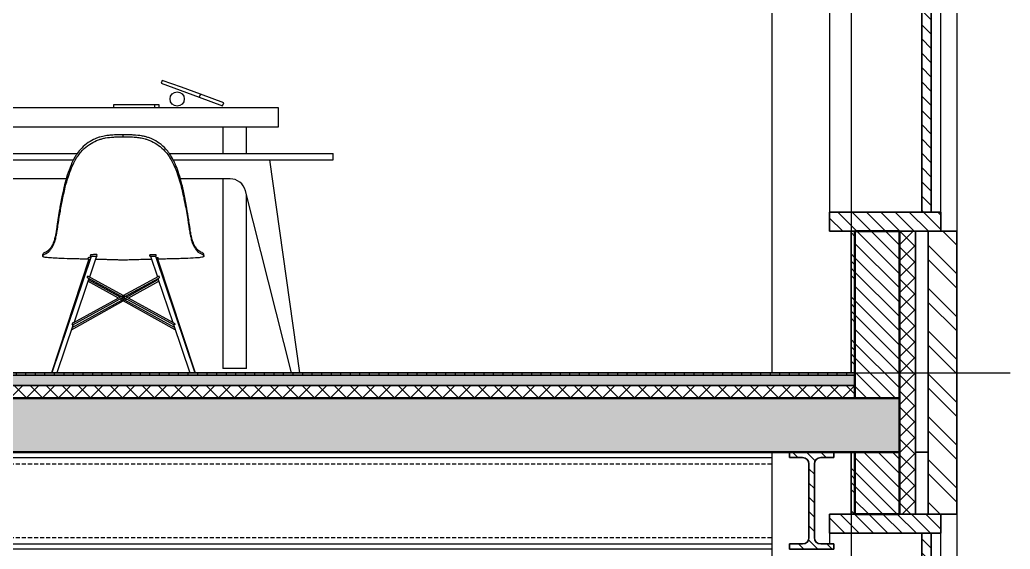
# Model space of a CAD drawing. Header units: millimetres. Extents: x 0 to 18896, y 0 to 22137.
# Drawn here: x 15783 to 18896, y 16255 to 17920 of the extents above; entities that cross this region are included whole.
import ezdxf

# ---------------------------------------------------------------- set-up
doc = ezdxf.new("R2010")
doc.units = ezdxf.units.MM
doc.linetypes.add('DASHED', pattern=[19.05, 12.7, -6.35])
for name, color, linetype in [('Background_0', 7, 'Continuous'), ('Background_Front bricks', 7, 'Continuous'), ('Background_GLASS', 161, 'Continuous'), ('Background_WINDOW_FRAME', 253, 'Continuous'), ('Boundary_0', 7, 'Continuous'), ('Boundary_Air', 7, 'Continuous'), ('Boundary_Floor_ Ceramic Tiles', 7, 'Continuous'), ('Boundary_Front bricks', 7, 'Continuous'), ('Boundary_GLASS', 161, 'Continuous'), ('Boundary_Gypsum Board', 54, 'Continuous'), ('Boundary_Insulation_ Extruded Polystyrene', 42, 'Continuous'), ('Boundary_Insulation_ Polyurethane Foam', 42, 'Continuous'), ('Boundary_Screed', 7, 'Continuous'), ('Boundary_WINDOW_FRAME', 253, 'Continuous'), ('Fill_0', 7, 'Continuous'), ('Fill_Concrete_ Reinforced', 85, 'Continuous'), ('Fill_Floor_ Ceramic Tiles', 251, 'Continuous'), ('Fill_Front bricks', 7, 'Continuous'), ('Fill_GLASS', 161, 'Continuous'), ('Fill_Gypsum Board', 251, 'Continuous'), ('Fill_Insulation_ Extruded Polystyrene', 42, 'Continuous'), ('Fill_Insulation_ Polyurethane Foam', 42, 'Continuous'), ('Fill_Screed', 251, 'Continuous'), ('Fill_Supporting Wall_ Brick', 11, 'Continuous'), ('Fill_WINDOW_FRAME', 253, 'Continuous')]:
    doc.layers.add(name, color=color, linetype=linetype)
for name, color, linetype, lineweight in [('Background_Air', 7, 'Continuous', 9), ('Background_Concrete_ Reinforced', 7, 'Continuous', 9), ('Background_Floor_ Ceramic Tiles', 7, 'Continuous', 9), ('Background_Gypsum Board', 7, 'Continuous', 9), ('Background_Insulation_ Extruded Polystyrene', 7, 'Continuous', 9), ('Background_Insulation_ Polyurethane Foam', 7, 'Continuous', 9), ('Background_Screed', 7, 'Continuous', 9), ('Background_Supporting Wall_ Brick', 7, 'Continuous', 9), ('Boundary_Concrete_ Reinforced', 99, 'Continuous', 50), ('Boundary_Supporting Wall_ Brick', 14, 'Continuous', 50)]:
    doc.layers.add(name, color=color, linetype=linetype, lineweight=lineweight)
doc.layers.add('BIM_ROOM_LINES', color=7, linetype='Continuous', plot=False)
pattern_1 = [(45, (-21562.4, -14674.708), (-22.45064, 22.45064), [])]
pattern_2 = [(45, (-21562.4, -14674.71), (-25.14472, 25.14472), []), (135, (-21562.4, -14674.71), (-25.14472, -25.14472), [])]
pattern_3 = [(45, (-21562.4, -14674.71), (-67.3519, 67.3519), []), (45, (-21539.95, -14674.71), (-67.3519, 67.3519), []), (45, (-21517.5, -14674.71), (-67.3519, 67.3519), []), (45, (-21495.05, -14674.71), (-67.3519, 67.3519), [])]

# ---------------------------------------------------------------- blocks, each defined once
blk = doc.blocks.new('Section Plane (1)__section__MainBuilding.dwg__param__0%7Cnone', base_point=(21562.4, -14674.7))
at = {"layer": 'Fill_0', "extrusion": (-1.27033e-27, 1.06782e-28, -1)}
h = blk.add_hatch(dxfattribs=at)
h.set_pattern_fill('ANSI31', color=256, scale=10, style=0)
h.set_pattern_definition(pattern_1)
edge = h.paths.add_edge_path()
edge.add_line((-21175.9, -1924.7), (-21175.9, -1941.4))
edge.add_line((-21175.9, -1941.4), (-21135, -1941.4))
edge.add_spline(control_points=[(-21135, -1941.4), (-21115.1, -1941.4), (-21115.1, -1961.3)], knot_values=[-0.785398, -0.785398, -0.785398, 0.785398, 0.785398, 0.785398], weights=[1, 0.707107, 1], degree=2, periodic=0)
edge.add_line((-21115.1, -1961.3), (-21115.1, -2193.1))
edge.add_spline(control_points=[(-21115.1, -2193.1), (-21115.1, -2213), (-21135, -2213)], knot_values=[-0.785398, -0.785398, -0.785398, 0.785398, 0.785398, 0.785398], weights=[1, 0.707107, 1], degree=2, periodic=0)
edge.add_line((-21135, -2213), (-21175.9, -2213))
edge.add_line((-21175.9, -2213), (-21175.9, -2229.7))
edge.add_line((-21175.9, -2229.7), (-21036.9, -2229.7))
edge.add_line((-21036.9, -2229.7), (-21036.9, -2213))
edge.add_line((-21036.9, -2213), (-21077.8, -2213))
edge.add_spline(control_points=[(-21077.8, -2213), (-21097.7, -2213), (-21097.7, -2193.1)], knot_values=[-0.785398, -0.785398, -0.785398, 0.785398, 0.785398, 0.785398], weights=[1, 0.707107, 1], degree=2, periodic=0)
edge.add_line((-21097.7, -2193.1), (-21097.7, -1961.3))
edge.add_spline(control_points=[(-21097.7, -1961.3), (-21097.7, -1941.4), (-21077.8, -1941.4)], knot_values=[-0.785398, -0.785398, -0.785398, 0.785398, 0.785398, 0.785398], weights=[1, 0.707107, 1], degree=2, periodic=0)
edge.add_line((-21077.8, -1941.4), (-21036.9, -1941.4))
edge.add_line((-21036.9, -1941.4), (-21036.9, -1924.7))
edge.add_line((-21036.9, -1924.7), (-21175.9, -1924.7))
at = {"layer": 'Fill_Concrete_ Reinforced', "extrusion": (4.08328e-31, -1.88221e-28, -1)}
h = blk.add_hatch(dxfattribs=at)
h.set_pattern_fill('CONCRETE1', color=256, scale=10, angle=15, style=0)
h.set_pattern_definition([(15, (-21562.4, -14674.7), (143.684, 248.8682), [25.4, -177.8]), (105, (-21562.4, -14674.7), (-248.8682, 143.684), [25.4, -177.8]), (150, (-21537.87, -14668.13), (-196.2761, -52.592), [35.921, -251.4472]), (15, (-21567.45, -14557.73), (143.684, 248.8682), [25.4, -177.8]), (60, (-21551.9, -14566.71), (-52.592, 196.2761), [17.9605, -269.4077]), (150, (-21551.9, -14566.71), (-196.2761, -52.592), [17.9605, -269.4077]), (15, (-21507, -14488.94), (143.684, 248.8682), [35.921, -167.279]), (60, (-21507, -14488.94), (-52.592, 196.2761), [25.4, -261.9682]), (150, (-21472.3, -14479.64), (-196.2761, -52.592), [25.4, -261.9682]), (105, (-21440.6, -14589.48), (-248.8682, 143.684), [25.4, -177.8]), (60, (-21440.61, -14589.48), (-52.592, 196.2761), [17.9605, -269.4077]), (150, (-21431.63, -14573.93), (-196.2761, -52.592), [17.9605, -269.4077]), (15, (-21551.01, -14619.07), (143.684, 248.8682), [12.7, -170.18]), (15, (-21416.95, -14530.55), (143.684, 248.8682), [12.7, -170.18]), (105, (-21484.86, -14522.45), (-248.8682, 143.684), [12.7, -170.18]), (150, (-21430.75, -14626.28), (-196.2761, -52.592), [17.9605, -269.4077]), (150, (-21552.77, -14514.35), (-196.2761, -52.592), [17.9605, -269.4077]), (60, (-21487.65, -14585.65), (-52.592, 196.2761), [17.9605, -269.4077]), (105, (-21501.5, -14632.1), (-248.8682, 143.684), [3.175, -200.025]), (105, (-21514.5, -14546.83), (-248.8682, 143.684), [3.175, -200.025]), (105, (-21431.53, -14488.44), (-248.8682, 143.684), [3.175, -200.025]), (105, (-21400.52, -14591.89), (-248.8682, 143.684), [3.175, -200.025])])
h.paths.add_polyline_path([(-21382.4, -1924.7), (-6434.4, -1924.7), (-6434.4, -1754.7), (-21242.4, -1754.7), (-21382.4, -1754.7)])
at = {"layer": 'Fill_Floor_ Ceramic Tiles', "extrusion": (-3.37819e-32, -4.48506e-26, -1)}
h = blk.add_hatch(dxfattribs=at)
h.set_pattern_fill('_USER', color=256, scale=30, angle=90, style=0, pattern_type=0)
h.set_pattern_definition([(90, (-21562.4, -14674.708), (-30, -1e-13), [])])
h.paths.add_polyline_path([(-6434.4, -1674.7), (-21242.4, -1674.7), (-21242.4, -1682.7), (-6434.4, -1682.7)])
at = {"layer": 'Fill_Front bricks', "extrusion": (1.81193e-44, 5.40593e-28, -1)}
h = blk.add_hatch(dxfattribs=at)
h.set_pattern_fill('ANSI32', color=256, scale=10, style=0)
h.set_pattern_definition([(45, (-21562.4, -14674.71), (-67.3519, 67.3519), []), (45, (-21517.5, -14674.71), (-67.3519, 67.3519), [])])
h.paths.add_polyline_path([(-21562.4, -1229.7), (-21562.4, -2119.7), (-21472.4, -2119.7), (-21472.4, -1229.7)])
at = {"layer": 'Fill_GLASS', "extrusion": (0, 0, -1)}
h = blk.add_hatch(dxfattribs=at)
h.set_pattern_fill('ANSI31', color=256, scale=10, style=0)
h.set_pattern_definition(pattern_1)
h.paths.add_polyline_path([(-21452.4, 1070.3), (-21482.4, 1070.3), (-21482.4, -1169.7), (-21452.4, -1169.7)])
h = blk.add_hatch(dxfattribs=at)
h.set_pattern_fill('ANSI31', color=256, scale=10, style=0)
h.set_pattern_definition(pattern_1)
h.paths.add_polyline_path([(-21452.4, -2179.7), (-21482.4, -2179.7), (-21482.4, -4419.7), (-21452.4, -4419.7)])
at = {"layer": 'Fill_Gypsum Board', "extrusion": (-6.4302e-28, -1.54305e-29, -1)}
h = blk.add_hatch(dxfattribs=at)
h.set_pattern_fill('ANSI34', color=256, scale=5, style=0)
h.set_pattern_definition(pattern_3)
h.paths.add_polyline_path([(-21230.4, -1674.7), (-21230.4, -1229.7), (-21242.4, -1229.7), (-21242.4, -1674.7)])
at = {"layer": 'Fill_Gypsum Board', "extrusion": (8.52211e-43, 1.46106e-28, -1)}
h = blk.add_hatch(dxfattribs=at)
h.set_pattern_fill('ANSI34', color=256, scale=5, style=0)
h.set_pattern_definition(pattern_3)
h.paths.add_polyline_path([(-21230.4, -2119.7), (-21230.4, -1924.7), (-21242.4, -1924.7), (-21242.4, -2119.7)])
at = {"layer": 'Fill_Insulation_ Extruded Polystyrene', "extrusion": (-3.37819e-32, -3.28422e-27, -1)}
h = blk.add_hatch(dxfattribs=at)
h.set_pattern_fill('INSULATION', color=256, scale=10, style=0)
h.set_pattern_definition(pattern_2)
h.paths.add_polyline_path([(-6434.4, -1714.7), (-21242.4, -1714.7), (-21242.4, -1754.7), (-6434.4, -1754.7)])
at = {"layer": 'Fill_Insulation_ Polyurethane Foam', "extrusion": (0, 5.40593e-28, -1)}
h = blk.add_hatch(dxfattribs=at)
h.set_pattern_fill('INSULATION', color=256, scale=10, style=0)
h.set_pattern_definition(pattern_2)
h.paths.add_polyline_path([(-21432.4, -1229.7), (-21432.4, -2119.7), (-21382.4, -2119.7), (-21382.4, -1229.7)])
at = {"layer": 'Fill_Screed', "extrusion": (-3.37819e-32, -2.71274e-27, -1)}
h = blk.add_hatch(dxfattribs=at)
h.set_pattern_fill('SCREED', color=256, scale=10, angle=15, style=0)
h.set_pattern_definition([(15, (-21562.4, -14674.71), (457.8203, 254.15265), [-63.5, 0, -190.5, 0]), (15, (-21564.04, -14668.57), (457.8203, 254.15265), [-25.4, 0, -88.9, 0, -45.72, 0, -190.5, 0]), (15, (-21565.69, -14662.44), (457.8203, 254.15265), [-12.7, 0, -63.5, 0, -63.5, 0, -139.7, 0, -45.72, 0]), (15, (-21567.33, -14656.31), (457.8203, 254.15265), [-45.72, 0, -203.2, 0]), (15, (-21568.97, -14650.17), (457.8203, 254.15265), [-152.4, 0, -152.4, 0]), (15, (-21570.62, -14644.04), (457.8203, 254.15265), [-215.9, 0]), (15, (-21572.26, -14637.91), (457.8203, 254.15265), [-63.5, 0, -279.4, 0]), (15, (-21573.9, -14631.77), (457.8203, 254.15265), [-88.9, 0, -50.8, 0]), (15, (-21575.55, -14625.64), (457.8203, 254.15265), [-127, 0]), (15, (-21578.84, -14613.37), (457.8203, 254.15265), [-17.78, 0, -190.5, 0, -114.3, 0]), (15, (-21580.48, -14607.24), (457.8203, 254.15265), [-25.4, 0, -2.54, 0, -63.5, 0]), (15, (-21582.12, -14601.1), (457.8203, 254.15265), [-12.7, 0, -165.1, 0, -190.5, 0]), (15, (-21583.77, -14594.97), (457.8203, 254.15265), [-127, 0]), (15, (-21585.41, -14588.84), (457.8203, 254.15265), [-63.5, 0, -266.7, 0]), (15, (-21588.7, -14576.57), (457.8203, 254.15265), [-304.8, 0]), (15, (-21590.34, -14570.44), (457.8203, 254.15265), [-63.5, 0, -5.08, 0, -88.9, 0]), (15, (-21591.98, -14564.3), (457.8203, 254.15265), [-17.78, 0, -127, 0, -50.8, 0, -88.9, 0, -101.6, 0]), (15, (-21593.63, -14558.17), (457.8203, 254.15265), [-38.1, 0, -50.8, 0, -127, 0, -5.08, 0, -63.5, 0]), (15, (-21595.27, -14552.04), (457.8203, 254.15265), [-127, 0])])
h.paths.add_polyline_path([(-6434.4, -1682.7), (-21242.4, -1682.7), (-21242.4, -1714.7), (-6434.4, -1714.7)])
at = {"layer": 'Fill_Supporting Wall_ Brick', "extrusion": (2.53817e-29, -2.21148e-29, -1)}
h = blk.add_hatch(dxfattribs=at)
h.set_pattern_fill('ANSI31', color=256, scale=10, style=0)
h.set_pattern_definition(pattern_1)
h.paths.add_polyline_path([(-21382.4, -1229.7), (-21382.4, -1754.7), (-21242.4, -1754.7), (-21242.4, -1674.7), (-21242.4, -1229.7)])
at = {"layer": 'Fill_Supporting Wall_ Brick', "extrusion": (-1.49761e-44, 5.40593e-28, -1)}
h = blk.add_hatch(dxfattribs=at)
h.set_pattern_fill('ANSI31', color=256, scale=10, style=0)
h.set_pattern_definition(pattern_1)
h.paths.add_polyline_path([(-21382.4, -1924.7), (-21382.4, -2119.7), (-21242.4, -2119.7), (-21242.4, -1924.7)])
at = {"layer": 'Fill_WINDOW_FRAME', "extrusion": (0, 0, -1)}
h = blk.add_hatch(dxfattribs=at)
h.set_pattern_fill('ANSI31', color=256, scale=10, style=0)
h.set_pattern_definition(pattern_1)
h.paths.add_polyline_path([(-21512.4, -1229.7), (-21162.4, -1229.7), (-21162.4, -1169.7), (-21512.4, -1169.7)])
h = blk.add_hatch(dxfattribs=at)
h.set_pattern_fill('ANSI31', color=256, scale=10, style=0)
h.set_pattern_definition(pattern_1)
h.paths.add_polyline_path([(-21162.4, -2119.7), (-21512.4, -2119.7), (-21512.4, -2179.7), (-21162.4, -2179.7)])
at = {"linetype": 'DASHED'}
for p, q in [((18943, -932.7), (18943, -926.5)), ((14871.4, -1961.3), (20982.4, -1961.3)), ((14871.4, -2193.1), (20982.4, -2193.1))]:
    blk.add_line(p, q, dxfattribs=at)
blk.add_line((2834.4, -1674.7), (21730.4, -1674.7))
blk.add_line((2834.4, -1674.7), (21730.4, -1674.7))
at = {"layer": 'Background_0'}
for p, q in [((20982.4, -1674.7), (20982.4, 1955.4)), ((19065, -755.1), (19061.6, -764.5)), ((19061.6, -764.5), (19122, -786.5)), ((19125.5, -777.1), (19065, -755.1)), ((19185.2, -798.8), (19125.5, -777.1)), ((19122, -786.5), (19181.8, -808.2)), ((19185.2, -798.8), (19181.8, -808.2)), ((19181.8, -808.2), (19255, -834.9)), ((19258.4, -825.5), (19185.2, -798.8)), ((19032.4, -831.7), (18912.4, -831.7)), ((18912.4, -831.7), (18912.4, -841.7)), ((19041.1, -831.7), (19032.4, -831.7)), ((19056.1, -831.7), (19041.1, -831.7)), ((19041.1, -831.7), (19041.1, -841.7)), ((19056.1, -841.7), (19056.1, -831.7)), ((19255, -834.9), (19258.4, -825.5)), ((19430.4, -841.7), (18061.5, -841.7)), ((19430.4, -901.7), (19430.4, -841.7)), ((16690.4, -901.7), (19430.4, -901.7)), ((19255.9, -901.7), (19255.9, -984.7)), ((19330.4, -984.7), (19330.4, -901.7)), ((18287.4, -984.7), (18798.5, -984.7)), ((19087.4, -984.7), (19602, -984.7)), ((19602, -1004.7), (19602, -984.7)), ((18299.5, -1004.7), (18786.4, -1004.7)), ((19099.5, -1004.7), (19602, -1004.7)), ((19402, -1004.7), (19496.4, -1674.7)), ((18763.6, -1064.7), (18322.4, -1064.7)), ((19278.3, -1064.7), (19122.4, -1064.7)), ((19255.9, -1064.7), (19255.9, -1661.7)), ((19471.9, -1674.7), (19326.8, -1102.4)), ((19330.4, -1661.7), (19330.4, -1116.6)), ((18689.9, -1307.5), (18689.9, -1302.5)), ((18840.4, -1308.9), (18840.2, -1304.5)), ((18860.3, -1308), (18860.1, -1303.4)), ((19025.8, -1308.4), (19025.8, -1303.9)), ((19045.8, -1308.4), (19045.8, -1303.9)), ((19196, -1307.5), (19196, -1302.5)), ((18835.1, -1317.3), (18717.2, -1674.7)), ((18842.3, -1308.8), (18718.5, -1674.7)), ((18833.1, -1317.4), (18832.9, -1312.9)), ((18833.1, -1317.4), (18839.5, -1317.1)), ((18835.1, -1317.3), (18835.1, -1317.3)), ((18858.4, -1308.2), (18836.2, -1373.7)), ((19027.9, -1308.5), (19050, -1373.6)), ((19043.7, -1308.4), (19167.6, -1674.7)), ((19050.8, -1317), (19168.7, -1674.7)), ((19052.9, -1316.9), (19052.9, -1312.4)), ((18834.6, -1378.5), (18788, -1516.1)), ((18943, -1431.8), (18831.2, -1371)), ((18927.5, -1440.2), (18831.8, -1386.8)), ((18937.7, -1434.7), (18832, -1377.2)), ((18932.7, -1437.4), (18833.4, -1382)), ((18943, -1431.8), (19055, -1370.9)), ((18948.2, -1434.7), (19054.2, -1377)), ((18953.2, -1437.4), (19052.7, -1381.9)), ((18958.4, -1440.2), (19054.4, -1386.7)), ((19051.6, -1378.4), (19098.2, -1516.3)), ((18780.1, -1539.6), (18943, -1448.8)), ((18782.4, -1532.6), (18937.8, -1446)), ((18784.3, -1523.8), (18943, -1437.5)), ((18785.1, -1517.7), (18938.3, -1434.4)), ((18938.2, -1446.1), (18932.7, -1443.1)), ((18943, -1443.1), (18937.9, -1440.3)), ((18943, -1434.7), (18943, -1433.8)), ((19101.9, -1524), (18943, -1437.5)), ((18943, -1443.1), (18948, -1440.3)), ((18943, -1445.7), (18943, -1443.1)), ((18943, -1446.7), (18943, -1445.7)), ((18943, -1446.7), (18943, -1448.8)), ((19106.2, -1539.8), (18943, -1448.8)), ((19101.1, -1517.8), (18947.7, -1434.4)), ((18947.8, -1446.1), (18953.2, -1443.1)), ((19103.8, -1532.7), (18948.1, -1446)), ((18785.7, -1523.1), (18734.4, -1674.7)), ((19100.6, -1523.2), (19151.8, -1674.7)), ((19330.4, -1661.7), (19255.9, -1661.7)), ((20982.4, -4924.7), (20982.4, -1924.7)), ((21175.9, -1924.7), (21036.9, -1924.7)), ((21036.9, -1924.7), (21036.9, -1941.4)), ((21175.9, -1941.4), (21175.9, -1924.7)), ((14871.4, -1941.4), (20982.4, -1941.4)), ((21036.9, -1941.4), (21077.8, -1941.4)), ((21135, -1941.4), (21175.9, -1941.4)), ((21097.7, -1961.3), (21097.7, -2193.1)), ((21115.1, -2193.1), (21115.1, -1961.3)), ((14871.4, -2213), (20982.4, -2213)), ((20982.4, -2229.7), (14871.4, -2229.7)), ((21077.8, -2213), (21036.9, -2213)), ((21036.9, -2213), (21036.9, -2229.7)), ((21036.9, -2229.7), (21175.9, -2229.7)), ((21175.9, -2213), (21135, -2213)), ((21175.9, -2229.7), (21175.9, -2213))]:
    blk.add_line(p, q, dxfattribs=at)
blk.add_circle((19112.1, -813.8), 22.3, dxfattribs=at)
for centre, radius, start, end in [((19278.3, -1114.7), 50, 14.226, 90), ((18857.2, -1319.5), 16.4, 80.6382, 91.8221), ((19033.3, -1447.3, 0), 143.7, 89.0027, 92.9917), ((18783.6, -1521.9), 2.01, 195.6774, 242.7041), ((18783.6, -1522.3), 1.63, 236.4682, 296.1677)]:
    blk.add_arc(centre, radius, start, end, dxfattribs=at)
at = {"layer": 'Background_0', "extrusion": (0, 0, -1)}
for centre, radius, start, end in [((-19046.9, -1365.7), 13.5, 223.916, 237.2651), ((-19102.6, -1522.1), 1.99, 195.5709, 243.4486), ((-21077.8, -1961.3), 19.9, 90, 180), ((-21135, -1961.3), 19.9, 0, 90), ((-21077.8, -2193.1), 19.9, 180, 270), ((-21135, -2193.1), 19.9, 270, 0)]:
    blk.add_arc(centre, radius, start, end, dxfattribs=at)
at = {"layer": 'Background_0', "extrusion": (-3.62361e-13, -1.61719e-14, -1)}
for start_param, end_param in [(0.002953, 3.141584), (5.674171, 6.283177), (6.283177, 6.286139), (3.144546, 3.804795), (3.141584, 3.144546)]:
    blk.add_ellipse((18850.4, -1308.5), major_axis=(-9.99, -0.45), ratio=0.069694, start_param=start_param, end_param=end_param, dxfattribs=at)
at = {"layer": 'Background_0', "extrusion": (0, 0, -1)}
for centre, major_axis, ratio, start_param, end_param in [((18850.4, -1308.5), (-8.01, -0.3), 0.068313, 0.024145, 0.668976), ((18850.4, -1308.5), (-8.01, -0.3), 0.068313, 0.668976, 2.309457), ((18850.4, -1308.5), (-8.01, -0.3), 0.068313, 8.592642, 9.449264), ((19042.9, -1316.9), (10, 0), 0.044485, 5.081654, 6.283185), ((19042.9, -1316.9), (10, 0), 0.044485, 0, 0.645933), ((18943, -1446), (-4.96, 0), 0.150863, 4.364201, 4.712389), ((18943, -1446), (-4.96, 0), 0.150863, 3.406298, 4.364201)]:
    blk.add_ellipse(centre, major_axis=major_axis, ratio=ratio, start_param=start_param, end_param=end_param, dxfattribs=at)
at = {"layer": 'Background_0', "extrusion": (1.81899e-13, -3.61657e-19, -1)}
for start_param, end_param in [(6.283185, 7.853825), (5.617433, 6.283185), (1.570639, 3.141592), (3.141592, 3.790223)]:
    blk.add_ellipse((19035.8, -1308.4), major_axis=(-10, 0), ratio=0.02531, start_param=start_param, end_param=end_param, dxfattribs=at)
at = {"layer": 'Background_0', "extrusion": (-1.90744e-15, -5.52166e-18, -1)}
for start_param, end_param in [(3.145516, 3.990811), (3.990811, 5.491922), (5.491922, 6.275773)]:
    blk.add_ellipse((19035.8, -1308.4), major_axis=(7.91, 0.02), ratio=0.025509, start_param=start_param, end_param=end_param, dxfattribs=at)
at = {"layer": 'Background_0', "extrusion": (3.27026e-13, -1.6673e-15, -1)}
for start_param, end_param in [(5.191739, 5.433654), (5.433654, 6.267698)]:
    blk.add_ellipse((19042.9, -1316.9), major_axis=(7.91, -0.04), ratio=0.044833, start_param=start_param, end_param=end_param, dxfattribs=at)
at = {"layer": 'Background_0'}
for start_param, end_param in [(0.264708, 1.222609), (1.222609, 1.570796)]:
    blk.add_ellipse((18943, -1446), major_axis=(-4.96, 0), ratio=0.150863, start_param=start_param, end_param=end_param, dxfattribs=at)
at = {"layer": 'Background_0', "extrusion": (3.67063e-13, -4.42831e-18, -1)}
for start_param, end_param in [(0.326861, 1.222532), (1.222532, 1.57072)]:
    blk.add_ellipse((18943, -1434.7), major_axis=(-4.96, 0), ratio=0.184074, start_param=start_param, end_param=end_param, dxfattribs=at)
at = {"layer": 'Background_0', "extrusion": (-3.67063e-13, 4.42831e-18, -1)}
for start_param, end_param in [(4.712313, 5.0605), (5.0605, 5.956324)]:
    blk.add_ellipse((18943, -1434.7), major_axis=(4.96, 0), ratio=0.184074, start_param=start_param, end_param=end_param, dxfattribs=at)
at = {"layer": 'Background_0'}
for points, degree, knots in [([(18943, -926.5), (18935.1, -926.5), (18927.2, -926.6), (18913.2, -927), (18907.1, -927.4), (18896.5, -928.3), (18891.9, -928.8), (18881.1, -930.5), (18875.1, -931.8), (18865.7, -934.6), (18862.4, -935.7), (18855.9, -938.3), (18852.6, -939.8), (18841.8, -945.1), (18834.5, -949.5), (18820.2, -960.1), (18813.5, -966.4), (18803, -978.4), (18799.1, -983.7), (18792.3, -994.1), (18789.4, -999), (18783.9, -1009.6), (18781.2, -1015.3), (18774.3, -1031.6), (18770.4, -1042.6), (18763.8, -1063.6), (18761, -1073.5), (18755.8, -1094.3), (18753.3, -1105.3), (18748.1, -1130.6), (18745.4, -1145.2), (18739.9, -1177.6), (18737, -1196.1), (18734, -1216.1), (18733.8, -1218), (18732.8, -1224.3), (18732.2, -1228.8), (18730.6, -1238.1), (18729.7, -1243), (18727.7, -1251.8), (18726.6, -1255.7), (18724.4, -1262.7), (18723.3, -1265.5), (18720.8, -1271.1), (18719.5, -1273.6), (18716.7, -1278.4), (18715.3, -1280.6), (18712.2, -1284.8), (18710.6, -1286.8), (18707.3, -1290.1), (18705.7, -1291.4), (18702.3, -1293.7), (18700.6, -1294.4), (18697.2, -1296.1), (18695.5, -1297), (18692.7, -1298.7), (18691.6, -1299.6), (18690.2, -1301.1), (18689.9, -1301.8), (18689.9, -1302.5)], 3, [383.276474, 383.276474, 383.276474, 383.276474, 402.629116, 402.629116, 417.630739, 417.630739, 429.10082, 429.10082, 444.569207, 444.569207, 453.604736, 453.604736, 462.491732, 462.491732, 484.954589, 484.954589, 509.767044, 509.767044, 527.669428, 527.669428, 542.736363, 542.736363, 559.281878, 559.281878, 588.879086, 588.879086, 614.52004, 614.52004, 642.359306, 642.359306, 678.38647, 678.38647, 723.538373, 723.538373, 728.333133, 728.333133, 739.920419, 739.920419, 752.979127, 752.979127, 764.482615, 764.482615, 774.763256, 774.763256, 785.406674, 785.406674, 797.069569, 797.069569, 811.047364, 811.047364, 826.942014, 826.942014, 847.219667, 847.219667, 875.408378, 875.408378, 910.089673, 910.089673, 946.041088, 946.041088, 946.041088, 946.041088]), ([(18689.9, -1307.5), (18689.9, -1307.3), (18690, -1307), (18690.3, -1305.9), (18691.2, -1304.9), (18694.1, -1302.8), (18695.9, -1301.7), (18699, -1300.2), (18699.5, -1300), (18700.2, -1299.7), (18700.2, -1299.6), (18700.4, -1299.5), (18700.6, -1299.5), (18702.5, -1298.5), (18704.6, -1297.4), (18708.9, -1293.8), (18711, -1291.7), (18715, -1286.7), (18716.9, -1284), (18720.8, -1277.6), (18722.7, -1274), (18725.9, -1266.6), (18727.2, -1263.2), (18729.8, -1254.7), (18731, -1249.7), (18733.1, -1239.7), (18734, -1234.7), (18735.5, -1225.2), (18736.2, -1220.6), (18737, -1215.3), (18737.2, -1214), (18737.5, -1212.5), (18737.5, -1212.1), (18739.4, -1200.1), (18741.3, -1188.2), (18745.6, -1163.1), (18748, -1149.4), (18753.6, -1121.2), (18756.8, -1106.2), (18763.4, -1080.2), (18766.6, -1068.9), (18773.3, -1048.4), (18776.7, -1038.9), (18783.3, -1023.1), (18786.4, -1016.4), (18792.4, -1005), (18795.3, -1000.1), (18801.2, -991.1), (18804.2, -987), (18811.3, -978.3), (18815.6, -973.7), (18826.9, -963.4), (18834.1, -958), (18849.3, -949), (18857, -945.4), (18868.6, -941.1), (18872.2, -939.9), (18879.5, -937.9), (18883.2, -937), (18894.5, -934.9), (18903, -933.9), (18917.8, -933.1), (18922.5, -932.9), (18932.5, -932.7), (18937.7, -932.7), (18943, -932.7)], 3, [0, 0, 0, 0, 16.774971, 16.774971, 78.782286, 78.782286, 129.035123, 129.035123, 139.52557, 139.52557, 140.802083, 140.802083, 143.146292, 143.146292, 175.510169, 175.510169, 202.074531, 202.074531, 223.753634, 223.753634, 245.593825, 245.593825, 262.461404, 262.461404, 283.362263, 283.362263, 302.915278, 302.915278, 320.195287, 320.195287, 325.39416, 325.39416, 326.720673, 326.720673, 375.039401, 375.039401, 430.312959, 430.312959, 491.824223, 491.824223, 539.65434, 539.65434, 581.064169, 581.064169, 611.255714, 611.255714, 635.153464, 635.153464, 656.499014, 656.499014, 683.150826, 683.150826, 721.179013, 721.179013, 756.455978, 756.455978, 771.557062, 771.557062, 786.801083, 786.801083, 817.142405, 817.142405, 831.261399, 831.261399, 847.018802, 847.018802, 847.018802, 847.018802]), ([(19196, -1302.5), (19196, -1302.2), (19196, -1301.9), (19195.5, -1300.7), (19194.5, -1299.7), (19191.4, -1297.5), (19189.5, -1296.4), (19185.8, -1294.7), (19184.5, -1294.1), (19181.4, -1292.2), (19179.5, -1290.9), (19175.5, -1287), (19173.6, -1284.7), (19170, -1279.7), (19168.4, -1277.1), (19165.5, -1271.8), (19164.3, -1269.3), (19162, -1263.9), (19160.9, -1260.8), (19158.4, -1252.5), (19157.3, -1247.9), (19155.3, -1237.9), (19154.4, -1232.6), (19152.9, -1223.2), (19152.3, -1218.8), (19150.7, -1207.6), (19149.6, -1200.3), (19146.6, -1181), (19144.6, -1168.9), (19140, -1142.2), (19137.2, -1127.2), (19131.3, -1099.3), (19128.2, -1086.1), (19121.8, -1062.4), (19118.7, -1051.9), (19112.3, -1033.6), (19109.2, -1025.6), (19103, -1011.6), (19100, -1005.3), (19093.9, -994.5), (19091, -989.8), (19084.5, -980.5), (19080.9, -975.9), (19070.6, -964.6), (19063.7, -958.4), (19048.7, -947.7), (19040.9, -943.3), (19029.3, -938), (19026, -936.6), (19019.1, -934.2), (19015.6, -933.1), (19008.2, -931.2), (19004.3, -930.4), (18992.7, -928.5), (18984.2, -927.7), (18969.2, -926.9), (18964.2, -926.8), (18953.9, -926.6), (18948.4, -926.5), (18943, -926.5)], 3, [0, 0, 0, 0, 30.116211, 30.116211, 116.24463, 116.24463, 184.619729, 184.619729, 215.204831, 215.204831, 251.953263, 251.953263, 283.369053, 283.369053, 308.280381, 308.280381, 327.664931, 327.664931, 345.605116, 345.605116, 365.132319, 365.132319, 385.949243, 385.949243, 401.851433, 401.851433, 431.599681, 431.599681, 480.272942, 480.272942, 540.623816, 540.623816, 595.255091, 595.255091, 640.108982, 640.108982, 674.83996, 674.83996, 704.490557, 704.490557, 727.943276, 727.943276, 753.428344, 753.428344, 793.957, 793.957, 832.069956, 832.069956, 846.964115, 846.964115, 861.735705, 861.735705, 877.575022, 877.575022, 907.980435, 907.980435, 922.757199, 922.757199, 939.087915, 939.087915, 939.087915, 939.087915]), ([(18943, -932.7), (18949.4, -932.7), (18955.9, -932.7), (18968.8, -933.1), (18975.2, -933.4), (18985.9, -934.4), (18990.2, -934.9), (19000.2, -936.4), (19005.7, -937.6), (19014.4, -940.1), (19017.5, -941.1), (19024.1, -943.6), (19027.6, -945), (19039, -950.2), (19046.6, -954.6), (19061, -964.9), (19067.7, -970.9), (19077.9, -982), (19081.6, -986.7), (19088.1, -996), (19091, -1000.7), (19096.6, -1010.7), (19099.3, -1016.1), (19106.1, -1031), (19110, -1040.9), (19116.5, -1059.7), (19119.2, -1068.7), (19124.1, -1086.2), (19126.3, -1094.7), (19131.3, -1116.3), (19134.1, -1129.6), (19139.8, -1159.4), (19142.7, -1176.6), (19146.1, -1197.5), (19146.8, -1201.7), (19148.3, -1211.4), (19149, -1215.8), (19149.5, -1219.3), (19149.6, -1219.6), (19150.1, -1222.8), (19150.5, -1225.6), (19151.9, -1234.1), (19152.9, -1239.8), (19155.1, -1250.1), (19156.2, -1254.8), (19159, -1264), (19160.4, -1267.5), (19164.5, -1276.7), (19167.8, -1282.3), (19173, -1289.4), (19174.8, -1291.4), (19178.4, -1295.1), (19180.2, -1296.4), (19183.8, -1298.8), (19185.5, -1299.5), (19187.8, -1300.6), (19188.6, -1301), (19190.1, -1301.8), (19190.9, -1302.3), (19193.2, -1303.7), (19194.3, -1304.5), (19195.7, -1306.1), (19196, -1306.8), (19196, -1307.5)], 3, [282.727947, 282.727947, 282.727947, 282.727947, 289.110232, 289.110232, 295.496609, 295.496609, 299.779464, 299.779464, 305.656383, 305.656383, 309.095157, 309.095157, 313.087359, 313.087359, 322.415361, 322.415361, 332.352268, 332.352268, 338.870701, 338.870701, 344.816047, 344.816047, 351.33388, 351.33388, 362.315717, 362.315717, 371.960338, 371.960338, 380.973461, 380.973461, 394.603538, 394.603538, 411.811947, 411.811947, 416.202592, 416.202592, 421.800343, 421.800343, 422.344421, 422.344421, 427.617923, 427.617923, 438.108434, 438.108434, 447.500739, 447.500739, 457.742354, 457.742354, 480.20574, 480.20574, 492.48786, 492.48786, 506.484442, 506.484442, 523.905721, 523.905721, 533.652194, 533.652194, 545.585828, 545.585828, 574.876677, 574.876677, 605.095063, 605.095063, 605.095063, 605.095063]), ([(18856.7, -1303.1), (18856.2, -1303.1), (18855.7, -1303.1), (18854, -1303.1), (18852.7, -1303.1), (18850.1, -1303.2), (18848.8, -1303.3), (18846.4, -1303.5), (18845.2, -1303.6), (18843.1, -1303.8), (18842.2, -1303.9), (18841, -1304.1), (18840.6, -1304.2), (18840.2, -1304.4), (18840.2, -1304.4), (18840.2, -1304.5)], 3, [40.11391, 40.11391, 40.11391, 40.11391, 41.984192, 41.984192, 45.995002, 45.995002, 49.873612, 49.873612, 53.644687, 53.644687, 57.625492, 57.625492, 60.91708, 60.91708, 63.001634, 63.001634, 63.001634, 63.001634]), ([(18859.9, -1303.3), (18859.9, -1303.3), (18859.9, -1303.3), (18860, -1303.3), (18860, -1303.3), (18860.1, -1303.4), (18860.1, -1303.4), (18860.1, -1303.4), (18860.1, -1303.4), (18860.1, -1303.4)], 5, [56.004519, 56.004519, 56.004519, 56.004519, 56.004519, 56.004519, 56.714878, 56.714878, 56.714878, 56.714878, 58.30743, 58.30743, 58.30743, 58.30743, 58.30743, 58.30743]), ([(19045.8, -1303.9), (19045.8, -1303.8), (19045.7, -1303.8), (19045.2, -1303.8), (19044.6, -1303.8), (19043.1, -1303.7), (19042.1, -1303.7), (19040, -1303.7), (19039, -1303.7), (19037.2, -1303.7), (19036.5, -1303.7), (19035.8, -1303.7)], 3, [40.11391, 40.11391, 40.11391, 40.11391, 42.74035, 42.74035, 46.511424, 46.511424, 50.49223, 50.49223, 53.783817, 53.783817, 55.868372, 55.868372, 55.868372, 55.868372]), ([(18835, -1317.6), (18826.8, -1317.5), (18818.7, -1317.3), (18805.6, -1317), (18800.6, -1316.9), (18788.9, -1316.6), (18782.3, -1316.5), (18763.2, -1316), (18751.2, -1315.5), (18733.8, -1314.8), (18727.8, -1314.5), (18714.9, -1313.7), (18708.2, -1313.2), (18701, -1312.5), (18698.9, -1312.3), (18694.7, -1311.5), (18693.3, -1311.1), (18691.8, -1310.4), (18691.4, -1310.1), (18690.8, -1309.5), (18690.6, -1309.2), (18690.1, -1308.5), (18689.9, -1308), (18689.9, -1307.5)], 3, [847.018802, 847.018802, 847.018802, 847.018802, 883.445264, 883.445264, 906.370675, 906.370675, 936.799202, 936.799202, 996.241044, 996.241044, 1029.617829, 1029.617829, 1075.984772, 1075.984772, 1098.408297, 1098.408297, 1128.450648, 1128.450648, 1155.239938, 1155.239938, 1175.292592, 1175.292592, 1214.211182, 1214.211182, 1214.211182, 1214.211182]), ([(18841.1, -1312.4), (18840.3, -1312.5), (18839.1, -1312.5), (18837.6, -1312.6), (18836.4, -1312.7), (18834.9, -1312.8), (18833.7, -1312.8), (18832.9, -1312.9)], 3, [26.174862, 26.174862, 26.174862, 26.174862, 30.157447, 32.14874, 34.140032, 36.131325, 40.11391, 40.11391, 40.11391, 40.11391]), ([(18943, -1320.5), (18941.1, -1320.5), (18939.2, -1320.5), (18935.6, -1320.4), (18933.6, -1320.3), (18927.8, -1320.2), (18924, -1320.1), (18912.6, -1319.7), (18905, -1319.5), (18892.4, -1319.1), (18887.3, -1319), (18875.5, -1318.7), (18868.8, -1318.5), (18859.7, -1318.2), (18857.4, -1318.2), (18855, -1318.1)], 3, [1243.644907, 1243.644907, 1243.644907, 1243.644907, 1253.980061, 1253.980061, 1262.923837, 1262.923837, 1279.470871, 1279.470871, 1312.458797, 1312.458797, 1334.464031, 1334.464031, 1363.946137, 1363.946137, 1373.961232, 1373.961232, 1373.961232, 1373.961232]), ([(19031.2, -1318.1), (19028.8, -1318.2), (19026.4, -1318.2), (19015.4, -1318.5), (19006.7, -1318.8), (18989.4, -1319.3), (18980.7, -1319.5), (18965.1, -1320), (18958.2, -1320.2), (18947.9, -1320.5), (18945.4, -1320.5), (18943, -1320.5)], 3, [0, 0, 0, 0, 4.827805, 4.827805, 22.888659, 22.888659, 40.965372, 40.965372, 55.29218, 55.29218, 62.635253, 62.635253, 62.635253, 62.635253]), ([(19044.9, -1311.9), (19045.8, -1311.9), (19046.7, -1311.9), (19048.6, -1311.9), (19049.6, -1312), (19050.4, -1312)], 3, [0, 0, 0, 0, 2.820209, 2.820209, 6.556742, 6.556742, 6.556742, 6.556742]), ([(19050.4, -1312), (19050.8, -1312), (19051.2, -1312.1), (19052.2, -1312.2), (19052.6, -1312.2), (19052.8, -1312.3), (19052.9, -1312.3), (19052.9, -1312.4)], 3, [55.866795, 55.866795, 55.866795, 55.866795, 57.737077, 57.737077, 61.747887, 61.747887, 63.001634, 63.001634, 63.001634, 63.001634]), ([(19196, -1307.5), (19196, -1307.9), (19195.9, -1308.3), (19195.4, -1309.2), (19195, -1309.6), (19194.6, -1310), (19194.4, -1310.2), (19193.9, -1310.6), (19193.4, -1310.8), (19191.3, -1311.5), (19189, -1312), (19182.8, -1312.8), (19180, -1313), (19168, -1313.9), (19157.3, -1314.5), (19138.8, -1315.4), (19131.5, -1315.6), (19116.2, -1316.1), (19108.3, -1316.3), (19095.3, -1316.7), (19090.3, -1316.8), (19078.8, -1317), (19072.4, -1317.2), (19060.9, -1317.4), (19056, -1317.5), (19051, -1317.6)], 3, [76.426732, 76.426732, 76.426732, 76.426732, 96.329596, 96.329596, 116.925232, 116.925232, 125.375261, 125.375261, 140.70779, 140.70779, 168.910009, 168.910009, 182.887132, 182.887132, 212.029788, 212.029788, 229.632448, 229.632448, 247.330886, 247.330886, 258.273485, 258.273485, 272.133361, 272.133361, 282.727947, 282.727947, 282.727947, 282.727947]), ([(18829.7, -1373.1), (18829.7, -1373.2), (18829.7, -1373.2), (18829.7, -1373.4), (18829.6, -1373.5), (18829.6, -1373.9), (18829.5, -1374), (18829.5, -1374.3), (18829.5, -1374.5), (18829.4, -1374.7), (18829.4, -1374.9), (18829.4, -1375)], 3, [12.592736, 12.592736, 12.592736, 12.592736, 12.666663, 12.666663, 13.153149, 13.153149, 13.639635, 13.639635, 14.116646, 14.116646, 14.584238, 14.584238, 14.584238, 14.584238]), ([(18832, -1377.2), (18832, -1377.1), (18831.9, -1377.1), (18831.9, -1377.1), (18831.8, -1377), (18831.6, -1376.9), (18831.5, -1376.8), (18831.4, -1376.7), (18830.9, -1376.4), (18830.6, -1376.1), (18830.2, -1375.7), (18829.8, -1375.4), (18829.4, -1375), (18829.4, -1375), (18829.4, -1375), (18829.4, -1375), (18829.4, -1375)], 5, [-6.629642, -6.629642, -6.629642, -6.629642, -6.629642, -6.629642, -6.450575, -6.450575, -6.450575, -5.644434, -5.644434, -5.644434, -5.644434, -3.249881, -3.249881, -3.249881, -3.249881, -3.172421, -3.172421, -3.172421, -3.172421, -3.172421, -3.172421]), ([(18830, -1372.3), (18829.9, -1372.4), (18829.9, -1372.6), (18829.8, -1372.9), (18829.8, -1373), (18829.7, -1373.1)], 3, [14.5842378, 14.5842378, 14.5842378, 14.5842378, 15.0707239, 15.0707239, 15.4832834, 15.4832834, 15.4832834, 15.4832834]), ([(18830.8, -1370.8), (18830.8, -1370.8), (18830.8, -1370.8), (18830.7, -1370.9), (18830.6, -1370.9), (18830.6, -1371), (18830.5, -1371.1), (18830.4, -1371.3), (18830.4, -1371.4), (18830.2, -1371.6), (18830.2, -1371.7), (18830.1, -1372), (18830, -1372.1), (18830, -1372.3)], 3, [0, 0, 0, 0, 0.458477, 0.458477, 0.931838, 0.931838, 1.408559, 1.408559, 1.88528, 1.88528, 2.362001, 2.362001, 2.838722, 2.838722, 2.838722, 2.838722]), ([(18830.8, -1370.8), (18830.8, -1370.8), (18830.8, -1370.8), (18830.8, -1370.8), (18830.9, -1370.8), (18830.9, -1370.9), (18831, -1370.9), (18831, -1370.9), (18831.1, -1371), (18831.2, -1371)], 5, [6.4943908, 6.4943908, 6.4943908, 6.4943908, 6.4943908, 6.4943908, 6.5688461, 6.5688461, 6.5688461, 6.5688461, 6.8796825, 6.8796825, 6.8796825, 6.8796825, 6.8796825, 6.8796825]), ([(19056, -1372.3), (19055.9, -1372.1), (19055.9, -1372), (19055.8, -1371.7), (19055.7, -1371.6), (19055.6, -1371.4), (19055.5, -1371.3), (19055.4, -1371.1), (19055.4, -1371), (19055.3, -1370.9), (19055.3, -1370.9), (19055.2, -1370.8), (19055.2, -1370.8), (19055.1, -1370.8), (19055.1, -1370.8), (19055.1, -1370.8)], 3, [0, 0, 0, 0, 0.476721, 0.476721, 0.953442, 0.953442, 1.430163, 1.430163, 1.906884, 1.906884, 2.380245, 2.380245, 2.853606, 2.853606, 2.928533, 2.928533, 2.928533, 2.928533]), ([(19056.2, -1373.1), (19056.2, -1373), (19056.1, -1372.9), (19056.1, -1372.6), (19056, -1372.4), (19056, -1372.3)], 3, [14.5842378, 14.5842378, 14.5842378, 14.5842378, 14.9967974, 14.9967974, 15.4832834, 15.4832834, 15.4832834, 15.4832834]), ([(19056.6, -1375.1), (19056.6, -1375), (19056.6, -1375), (19056.5, -1374.9), (19056.5, -1374.7), (19056.5, -1374.5), (19056.4, -1374.3), (19056.4, -1374), (19056.4, -1373.9), (19056.3, -1373.5), (19056.3, -1373.4), (19056.2, -1373.2), (19056.2, -1373.2), (19056.2, -1373.1)], 3, [12.502432, 12.502432, 12.502432, 12.502432, 12.583317, 12.583317, 13.060328, 13.060328, 13.537339, 13.537339, 14.023825, 14.023825, 14.510311, 14.510311, 14.584238, 14.584238, 14.584238, 14.584238]), ([(18943, -1433.8), (18943, -1433.6), (18943, -1433.3), (18943, -1432.9), (18943, -1432.7), (18943, -1432.4), (18943, -1432.1), (18943, -1432), (18943, -1431.9), (18943, -1431.9), (18943, -1431.8), (18943, -1431.8)], 3, [-1.244489, -1.244489, -1.244489, -1.244489, -0.889945, -0.712673, -0.535402, -0.35813, -0.180858, -0.092222, -0.047904, -0.025745, -0.003586, -0.003586, -0.003586, -0.003586]), ([(18943, -1437.5), (18943, -1437.5), (18943, -1437.5), (18943, -1437.5), (18943, -1437.4), (18943, -1437.3), (18943, -1437.1), (18943, -1436.7), (18943, -1436.3), (18943, -1435.9), (18943, -1435.4), (18943, -1435), (18943, -1434.7)], 3, [1.592677, 1.592677, 1.592677, 1.592677, 1.606537, 1.620398, 1.648118, 1.703559, 1.814441, 2.036205, 2.257969, 2.479732, 2.701496, 3.145024, 3.145024, 3.145024, 3.145024]), ([(18784.6, -1518), (18784.5, -1518.1), (18784.3, -1518.2), (18784.1, -1518.4), (18783.9, -1518.5), (18783.6, -1518.9), (18783.3, -1519.1), (18783.1, -1519.4), (18782.9, -1519.6), (18782.4, -1520.2), (18782.2, -1520.4), (18782.1, -1520.7), (18781.9, -1521), (18781.8, -1521.5), (18781.7, -1521.6), (18781.7, -1521.7), (18781.7, -1521.8), (18781.7, -1522), (18781.7, -1522.1), (18781.7, -1522.2), (18781.7, -1522.4), (18781.7, -1522.5)], 5, [6.555185, 6.555185, 6.555185, 6.555185, 6.555185, 6.555185, 7.908358, 7.908358, 7.908358, 7.908358, 9.750859, 9.750859, 9.750859, 9.750859, 11.59336, 11.59336, 11.59336, 11.59336, 12.150864, 12.150864, 12.150864, 12.150864, 12.672144, 12.672144, 12.672144, 12.672144, 12.672144, 12.672144]), ([(18785.1, -1517.7), (18785.1, -1517.7), (18785, -1517.7), (18785, -1517.8), (18784.9, -1517.8), (18784.8, -1517.9), (18784.8, -1517.9), (18784.7, -1517.9), (18784.7, -1517.9), (18784.6, -1518)], 5, [5.8415829, 5.8415829, 5.8415829, 5.8415829, 5.8415829, 5.8415829, 6.2220825, 6.2220825, 6.2220825, 6.2220825, 6.5551846, 6.5551846, 6.5551846, 6.5551846, 6.5551846, 6.5551846]), ([(19101.1, -1517.8), (19101.2, -1517.9), (19101.2, -1517.9), (19101.3, -1517.9), (19101.3, -1518), (19101.4, -1518), (19101.4, -1518), (19101.5, -1518.1), (19101.5, -1518.1), (19101.6, -1518.1)], 5, [14.8211118, 14.8211118, 14.8211118, 14.8211118, 14.8211118, 14.8211118, 15.2018276, 15.2018276, 15.2018276, 15.2018276, 15.5179288, 15.5179288, 15.5179288, 15.5179288, 15.5179288, 15.5179288]), ([(19101.6, -1518.1), (19101.8, -1518.3), (19101.9, -1518.4), (19102.1, -1518.5), (19102.3, -1518.7), (19102.7, -1519.1), (19102.9, -1519.3), (19103.1, -1519.5), (19103.4, -1519.8), (19103.8, -1520.3), (19104, -1520.6), (19104.2, -1520.9), (19104.3, -1521.2), (19104.5, -1521.6), (19104.5, -1521.7), (19104.5, -1521.9), (19104.6, -1522), (19104.6, -1522.2), (19104.6, -1522.3), (19104.6, -1522.4), (19104.6, -1522.5), (19104.5, -1522.6)], 5, [8.680805, 8.680805, 8.680805, 8.680805, 8.680805, 8.680805, 10.053351, 10.053351, 10.053351, 10.053351, 11.898103, 11.898103, 11.898103, 11.898103, 13.742856, 13.742856, 13.742856, 13.742856, 14.29955, 14.29955, 14.29955, 14.29955, 14.821112, 14.821112, 14.821112, 14.821112, 14.821112, 14.821112]), ([(19103.5, -1523.9), (19103.5, -1523.9), (19103.4, -1523.9), (19103.4, -1523.9), (19103.2, -1524), (19103, -1524.1), (19102.8, -1524.1), (19102.6, -1524.1), (19102.4, -1524.1), (19102.3, -1524.1), (19102.1, -1524.1), (19102, -1524), (19101.9, -1524)], 5, [4.251788, 4.251788, 4.251788, 4.251788, 4.251788, 4.251788, 4.56816, 4.56816, 4.56816, 5.774236, 5.774236, 5.774236, 5.774236, 6.901234, 6.901234, 6.901234, 6.901234, 6.901234, 6.901234])]:
    blk.add_open_spline(points, degree=degree, knots=knots, dxfattribs=at)
for points, degree in [([(18840.2, -1304.5), (18840.2, -1304.5), (18840.2, -1304.5), (18840.2, -1304.5)], 3), ([(19055, -1370.9), (19055, -1370.9), (19055.1, -1370.8), (19055.1, -1370.8), (19055.1, -1370.8), (19055.1, -1370.8)], 5)]:
    blk.add_open_spline(points, degree=degree, dxfattribs=at)
at = {"layer": 'Background_Air'}
for p, q in [((21472.4, -1229.7), (21432.4, -1229.7)), ((21432.4, -1229.7), (21432.4, -1924.7)), ((21472.4, -1924.7), (21472.4, -1229.7)), ((21472.4, -1924.7), (21432.4, -1924.7)), ((21432.4, -1924.7), (21432.4, -2119.7)), ((21432.4, -1924.7), (21472.4, -1924.7)), ((21472.4, -2119.7), (21472.4, -1924.7)), ((21432.4, -2119.7), (21472.4, -2119.7))]:
    blk.add_line(p, q, dxfattribs=at)
at = {"layer": 'Background_Concrete_ Reinforced'}
for p, q in [((21242.4, -1754.7), (6434.4, -1754.7)), ((21382.4, -1754.7), (21242.4, -1754.7)), ((21382.4, -1924.7), (21382.4, -1754.7)), ((6434.4, -1924.7), (21382.4, -1924.7))]:
    blk.add_line(p, q, dxfattribs=at)
at = {"layer": 'Background_Floor_ Ceramic Tiles'}
for p, q in [((21242.4, -1674.7), (6434.4, -1674.7)), ((21242.4, -1682.7), (21242.4, -1674.7)), ((6434.4, -1682.7), (21242.4, -1682.7))]:
    blk.add_line(p, q, dxfattribs=at)
at = {"layer": 'Background_Front bricks'}
for p, q in [((21562.4, 1130.3), (21562.4, -1229.7)), ((21562.4, -1229.7), (21472.4, -1229.7)), ((21472.4, -1229.7), (21472.4, -1924.7)), ((21562.4, -1924.7), (21562.4, -1229.7)), ((21472.4, -1924.7), (21472.4, -2119.7)), ((21562.4, -2119.7), (21562.4, -1924.7)), ((21472.4, -2119.7), (21562.4, -2119.7)), ((21562.4, -2119.7), (21562.4, -4479.7))]:
    blk.add_line(p, q, dxfattribs=at)
at = {"layer": 'Background_GLASS'}
for p, q in [((21452.4, 1070.3), (21452.4, -1169.7)), ((21482.4, -1169.7), (21482.4, 1070.3)), ((21452.4, -1169.7), (21482.4, -1169.7)), ((21482.4, -2179.7), (21452.4, -2179.7)), ((21452.4, -2179.7), (21452.4, -4419.7)), ((21482.4, -4419.7), (21482.4, -2179.7))]:
    blk.add_line(p, q, dxfattribs=at)
at = {"layer": 'Background_Gypsum Board'}
for p, q in [((21242.4, -1229.7), (21230.4, -1229.7)), ((21230.4, -1229.7), (21230.4, -1674.7)), ((21242.4, -1674.7), (21242.4, -1229.7)), ((21230.4, -1674.7), (21242.4, -1674.7)), ((21242.4, -1924.7), (21230.4, -1924.7)), ((21230.4, -1924.7), (21230.4, -2119.7)), ((21242.4, -2119.7), (21242.4, -1924.7)), ((21230.4, -2119.7), (21242.4, -2119.7))]:
    blk.add_line(p, q, dxfattribs=at)
at = {"layer": 'Background_Insulation_ Extruded Polystyrene'}
for p, q in [((21242.4, -1714.7), (6434.4, -1714.7)), ((21242.4, -1754.7), (21242.4, -1714.7)), ((6434.4, -1754.7), (21242.4, -1754.7))]:
    blk.add_line(p, q, dxfattribs=at)
at = {"layer": 'Background_Insulation_ Polyurethane Foam'}
for p, q in [((21432.4, -1229.7), (21382.4, -1229.7)), ((21382.4, -1229.7), (21382.4, -1754.7)), ((21432.4, -1924.7), (21432.4, -1229.7)), ((21382.4, -1754.7), (21382.4, -1924.7)), ((21382.4, -1924.7), (21382.4, -2119.7)), ((21432.4, -2119.7), (21432.4, -1924.7)), ((21382.4, -2119.7), (21432.4, -2119.7))]:
    blk.add_line(p, q, dxfattribs=at)
at = {"layer": 'Background_Screed'}
for p, q in [((21242.4, -1682.7), (6434.4, -1682.7)), ((21242.4, -1714.7), (21242.4, -1682.7)), ((6434.4, -1714.7), (21242.4, -1714.7))]:
    blk.add_line(p, q, dxfattribs=at)
at = {"layer": 'Background_Supporting Wall_ Brick'}
for p, q in [((21382.4, -1229.7), (21242.4, -1229.7)), ((21242.4, -1229.7), (21242.4, -1674.7)), ((21382.4, -1754.7), (21382.4, -1229.7)), ((21242.4, -1674.7), (21242.4, -1754.7)), ((21242.4, -1754.7), (21382.4, -1754.7)), ((21382.4, -1924.7), (21242.4, -1924.7)), ((21242.4, -1924.7), (21242.4, -2119.7)), ((21382.4, -2119.7), (21382.4, -1924.7)), ((21242.4, -2119.7), (21382.4, -2119.7))]:
    blk.add_line(p, q, dxfattribs=at)
at = {"layer": 'Background_WINDOW_FRAME'}
for p, q in [((21162.4, 1070.3), (21162.4, -1169.7)), ((21512.4, -1169.7), (21512.4, 1070.3)), ((21162.4, -1169.7), (21162.4, -1229.7)), ((21512.4, -1169.7), (21162.4, -1169.7)), ((21512.4, -1229.7), (21512.4, -1169.7)), ((21162.4, -1229.7), (21512.4, -1229.7)), ((21512.4, -2119.7), (21162.4, -2119.7)), ((21162.4, -2119.7), (21162.4, -2179.7)), ((21512.4, -2179.7), (21512.4, -2119.7)), ((21162.4, -2179.7), (21162.4, -2213)), ((21162.4, -2179.7), (21512.4, -2179.7)), ((21512.4, -4419.7), (21512.4, -2179.7))]:
    blk.add_line(p, q, dxfattribs=at)
at = {"layer": 'BIM_ROOM_LINES'}
for p, q in [((21230.4, 1955.4), (21230.4, -1674.7)), ((21230.4, -1674.7), (8512.4, -1674.7)), ((8512.4, -1924.7), (21230.4, -1924.7)), ((21230.4, -1924.7), (21230.4, -4924.7))]:
    blk.add_line(p, q, dxfattribs=at)
at = {"layer": 'Boundary_0', "extrusion": (0, 1, 0)}
for p, q in [((21036.9, -1941.4), (21036.9, -1924.7)), ((21036.9, -1924.7), (21175.9, -1924.7)), ((21175.9, -1924.7), (21175.9, -1941.4)), ((21077.8, -1941.4), (21036.9, -1941.4)), ((21175.9, -1941.4), (21135, -1941.4)), ((21097.7, -2193.1), (21097.7, -1961.3)), ((21115.1, -1961.3), (21115.1, -2193.1)), ((21036.9, -2229.7), (21036.9, -2213)), ((21036.9, -2213), (21077.8, -2213)), ((21175.9, -2229.7), (21036.9, -2229.7)), ((21135, -2213), (21175.9, -2213)), ((21175.9, -2213), (21175.9, -2229.7))]:
    blk.add_line(p, q, dxfattribs=at)
at = {"layer": 'Boundary_0'}
for centre, start, end in [((21077.8, -1961.3), 0, 90), ((21135, -1961.3), 90, 180), ((21077.8, -2193.1), 270, 0), ((21135, -2193.1), 180, 270)]:
    blk.add_arc(centre, 19.9, start, end, dxfattribs=at)
at = {"layer": 'Boundary_Air', "extrusion": (0, 1, 0)}
for p, q in [((21432.4, -1924.7), (21432.4, -1229.7)), ((21432.4, -1229.7), (21472.4, -1229.7)), ((21472.4, -1229.7), (21472.4, -1924.7)), ((21432.4, -2119.7), (21432.4, -1924.7)), ((21432.4, -1924.7), (21472.4, -1924.7)), ((21472.4, -1924.7), (21432.4, -1924.7)), ((21472.4, -1924.7), (21472.4, -2119.7)), ((21472.4, -2119.7), (21432.4, -2119.7))]:
    blk.add_line(p, q, dxfattribs=at)
at = {"layer": 'Boundary_Concrete_ Reinforced', "extrusion": (0, 1, 0)}
for p, q in [((6434.4, -1754.7), (21242.4, -1754.7)), ((21242.4, -1754.7), (21382.4, -1754.7)), ((21382.4, -1754.7), (21382.4, -1924.7)), ((21382.4, -1924.7), (6434.4, -1924.7))]:
    blk.add_line(p, q, dxfattribs=at)
at = {"layer": 'Boundary_Floor_ Ceramic Tiles', "extrusion": (0, 1, 0)}
for p, q in [((6434.4, -1674.7), (21242.4, -1674.7)), ((21242.4, -1674.7), (21242.4, -1682.7)), ((21242.4, -1682.7), (6434.4, -1682.7))]:
    blk.add_line(p, q, dxfattribs=at)
at = {"layer": 'Boundary_Front bricks', "extrusion": (0, 1, 0)}
for p, q in [((21472.4, -2119.7), (21472.4, -1229.7)), ((21472.4, -1229.7), (21562.4, -1229.7)), ((21562.4, -1229.7), (21562.4, -2119.7)), ((21562.4, -2119.7), (21472.4, -2119.7))]:
    blk.add_line(p, q, dxfattribs=at)
at = {"layer": 'Boundary_GLASS', "extrusion": (0, 1, 0)}
for p, q in [((21452.4, -1169.7), (21452.4, 1070.3)), ((21482.4, 1070.3), (21482.4, -1169.7)), ((21482.4, -1169.7), (21452.4, -1169.7)), ((21452.4, -2179.7), (21482.4, -2179.7)), ((21452.4, -4419.7), (21452.4, -2179.7)), ((21482.4, -2179.7), (21482.4, -4419.7))]:
    blk.add_line(p, q, dxfattribs=at)
at = {"layer": 'Boundary_Gypsum Board', "extrusion": (0, 1, 0)}
for p, q in [((21230.4, -1674.7), (21230.4, -1229.7)), ((21230.4, -1229.7), (21242.4, -1229.7)), ((21242.4, -1229.7), (21242.4, -1674.7)), ((21242.4, -1674.7), (21230.4, -1674.7)), ((21230.4, -2119.7), (21230.4, -1924.7)), ((21230.4, -1924.7), (21242.4, -1924.7)), ((21242.4, -1924.7), (21242.4, -2119.7)), ((21242.4, -2119.7), (21230.4, -2119.7))]:
    blk.add_line(p, q, dxfattribs=at)
at = {"layer": 'Boundary_Insulation_ Extruded Polystyrene', "extrusion": (0, 1, 0)}
for p, q in [((6434.4, -1714.7), (21242.4, -1714.7)), ((21242.4, -1714.7), (21242.4, -1754.7)), ((21242.4, -1754.7), (6434.4, -1754.7))]:
    blk.add_line(p, q, dxfattribs=at)
at = {"layer": 'Boundary_Insulation_ Polyurethane Foam', "extrusion": (0, 1, 0)}
for p, q in [((21382.4, -2119.7), (21382.4, -1229.7)), ((21382.4, -1229.7), (21432.4, -1229.7)), ((21432.4, -1229.7), (21432.4, -2119.7)), ((21432.4, -2119.7), (21382.4, -2119.7))]:
    blk.add_line(p, q, dxfattribs=at)
at = {"layer": 'Boundary_Screed', "extrusion": (0, 1, 0)}
for p, q in [((6434.4, -1682.7), (21242.4, -1682.7)), ((21242.4, -1682.7), (21242.4, -1714.7)), ((21242.4, -1714.7), (6434.4, -1714.7))]:
    blk.add_line(p, q, dxfattribs=at)
at = {"layer": 'Boundary_Supporting Wall_ Brick', "extrusion": (0, 1, 0)}
for p, q in [((21242.4, -1674.7), (21242.4, -1229.7)), ((21242.4, -1229.7), (21382.4, -1229.7)), ((21382.4, -1229.7), (21382.4, -1754.7)), ((21242.4, -1754.7), (21242.4, -1674.7)), ((21382.4, -1754.7), (21242.4, -1754.7)), ((21242.4, -2119.7), (21242.4, -1924.7)), ((21242.4, -1924.7), (21382.4, -1924.7)), ((21382.4, -1924.7), (21382.4, -2119.7)), ((21382.4, -2119.7), (21242.4, -2119.7))]:
    blk.add_line(p, q, dxfattribs=at)
at = {"layer": 'Boundary_WINDOW_FRAME', "extrusion": (0, 1, 0)}
for p, q in [((21162.4, -1229.7), (21162.4, -1169.7)), ((21162.4, -1169.7), (21512.4, -1169.7)), ((21512.4, -1169.7), (21512.4, -1229.7)), ((21512.4, -1229.7), (21162.4, -1229.7)), ((21162.4, -2119.7), (21512.4, -2119.7)), ((21162.4, -2179.7), (21162.4, -2119.7)), ((21512.4, -2119.7), (21512.4, -2179.7)), ((21512.4, -2179.7), (21162.4, -2179.7))]:
    blk.add_line(p, q, dxfattribs=at)

msp = doc.modelspace()

# ---------------------------------------------------------------- block references
msp.add_blockref('Section Plane (1)__section__MainBuilding.dwg__param__0%7Cnone', (18728, 3810))

doc.saveas('drawing.dxf')
